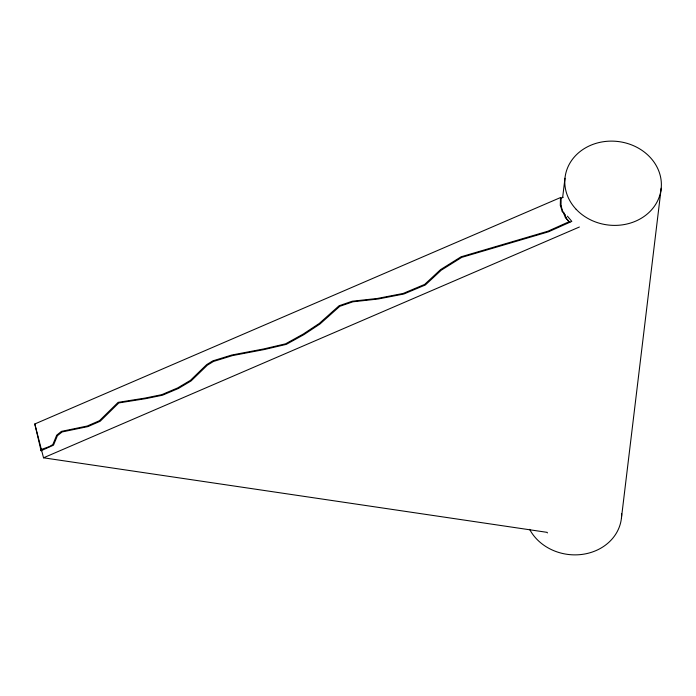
<?xml version="1.0" encoding="UTF-8"?>
<svg xmlns="http://www.w3.org/2000/svg" width="696" height="696" viewBox="0 0 696 696"><rect width="100%" height="100%" fill="white"/><g stroke="black" fill="none" stroke-linecap="round" stroke-linejoin="round"><path stroke-width="1.04" d="M564.082 213.202L563.403 212.645L565.352 217.43L568.327 220.78C565.117 218.335 565.796 213.594 562.246 211.436L560.315 205.163L560.48 197.568L34.8 423.977L41.073 450.73L53.505 445.162L57.411 435.713L62.118 431.946L87.905 426.596L100.163 421.263L118.799 402.932L145.699 398.651L162.438 395.232L178.385 388.472L191.096 380.921L207.408 365.139L213.515 361.441L232.464 355.595L264.245 349.549L286.291 344.372L303.926 334.619L319.995 323.988L339.779 306.318L352.898 301.794L378.05 299.019L403.81 294.025L425.343 284.977L441.264 270.178L461.735 257.372L548.587 231.777L571.816 221.363L567.397 216.16M562.246 211.436L562.925 212.002L561.002 205.72L561.167 198.125L560.48 197.568M562.629 197.647L564.969 178.272M621.467 517.728L661.2 188.251M40.873 449.912L41.482 449.346L40.803 448.781M561.167 198.125L563.134 197.281M34.8 423.977L43.526 457.803L579.385 227.009M43.526 457.803L547.23 532.37L547.369 532.945M560.315 205.163L561.002 205.72M564.334 214.116L565.013 214.672M565.352 217.43L566.039 217.996M567.64 220.214L569.902 222.215L569.224 221.659L547.909 231.211L461.057 256.807L440.577 269.613L424.656 284.412L403.132 293.46L377.363 298.454L352.211 301.229L339.091 305.762L319.316 323.423L303.247 334.054L285.612 343.815L263.566 348.983L231.785 355.03L212.837 360.876L206.729 364.582L190.408 380.364L177.697 387.916L161.759 394.667L145.012 398.086L118.111 402.366L99.484 420.697L87.218 426.03L61.439 431.381L56.724 435.157L52.818 444.596L49.338 446.606L40.994 449.59L41.073 450.73M621.641 513.744A48.372 42.038 6.9 0 1 584.083 554.112A48.372 42.038 6.9 0 1 529.63 529.343M576.158 209.313A48.372 42.038 6.9 0 0 658.494 198.908A48.372 42.038 6.9 0 0 604.598 141.549A48.372 42.038 6.9 0 0 576.158 209.313"/></g></svg>
